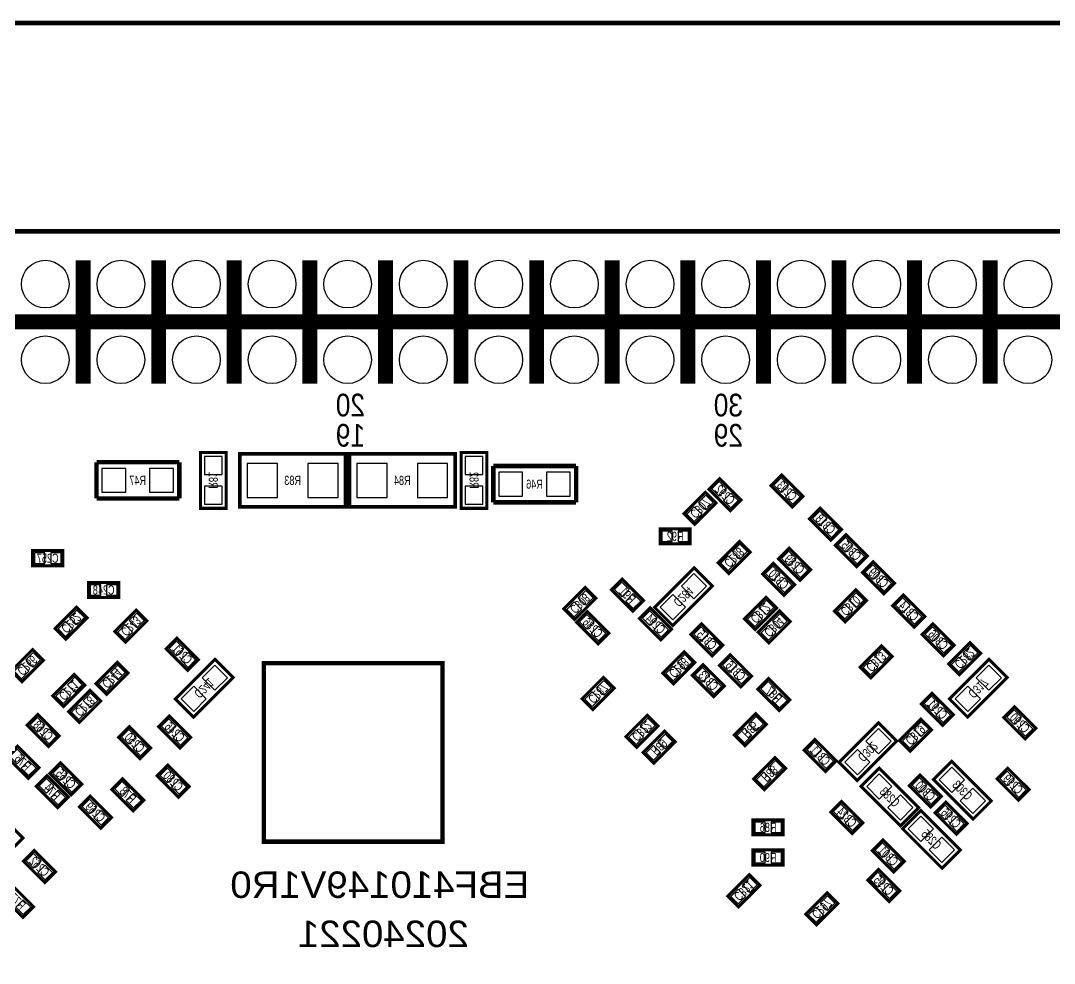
# Model space of a CAD drawing. Extents: x 0 to 125, y -7 to 87.
# Drawn here: x 20.32 to 55.06, y 55.4 to 87.08 of the extents above; entities that cross this region are included whole.
import ezdxf
from ezdxf.enums import TextEntityAlignment as Align

# ---------------------------------------------------------------- set-up
doc = ezdxf.new("R2010")
doc.units = 0
for name, color, linetype in [('BG_OUTLINE', 12, 'CONTINUOUS'), ('BG_SILKSCREEN_BOTTOM', 150, 'CONTINUOUS'), ('PG_SILKSCREEN_BOTTOM', 150, 'CONTINUOUS'), ('PIN_BOTTOM', 202, 'CONTINUOUS'), ('RD_SILKSCREEN_BOTTOM', 150, 'CONTINUOUS')]:
    doc.layers.add(name, color=color, linetype=linetype)

msp = doc.modelspace()

# ---------------------------------------------------------------- linework, layer by layer
at = {"layer": 'BG_OUTLINE', "const_width": 0.1524}
for points in [[(2.999994, 80.000094), (2.999994, 81.500091), (0, 81.500091), (0, 85.000084, -0.414214), (1.999996, 87.00008), (123.000008, 87.00008, -0.414214), (125.000004, 85.000084), (125.000004, 81.500091), (122.00001, 81.500091), (122.00001, 80.000094)], [(125.000004, 77.0001), (125.000004, 2.999994, -0.414214), (122.00001, 0), (2.999994, 0, -0.414214), (0, 2.999994), (0, 77.0001, -0.414214), (2.999994, 80.000094), (122.00001, 80.000094, -0.414214), (125.000004, 77.0001)]]:
    msp.add_lwpolyline(points, format="xyb", dxfattribs=at)
at = {"layer": 'BG_SILKSCREEN_BOTTOM', "const_width": 0.150012}
msp.add_lwpolyline([(28.496006, 59.484006), (34.495994, 59.484006), (34.495994, 65.483994), (28.496006, 65.483994), (28.496006, 59.484006)], dxfattribs=at)
at = {"layer": 'PG_SILKSCREEN_BOTTOM'}
for points, const_width in [([(22.421977, 74.882096), (22.421977, 79.022092)], 0.499999), ([(24.961977, 74.882096), (24.961977, 79.022092)], 0.499999), ([(27.501977, 74.882096), (27.501977, 79.022092)], 0.499999), ([(30.041977, 74.882096), (30.041977, 79.022092)], 0.499999), ([(32.581977, 74.882096), (32.581977, 79.022092)], 0.499999), ([(35.121977, 74.882096), (35.121977, 79.022092)], 0.499999), ([(37.661977, 74.882096), (37.661977, 79.022092)], 0.499999), ([(40.201977, 74.882096), (40.201977, 79.022092)], 0.499999), ([(42.741977, 74.882096), (42.741977, 79.022092)], 0.499999), ([(45.281977, 74.882096), (45.281977, 79.022092)], 0.499999), ([(47.821977, 74.882096), (47.821977, 79.022092)], 0.499999), ([(50.361977, 74.882096), (50.361977, 79.022092)], 0.499999), ([(52.901977, 74.882096), (52.901977, 79.022092)], 0.499999), ([(7.781976, 76.952094), (57.581978, 76.952094)], 0.499999), ([(27.2288, 70.6882), (27.2288, 72.5678), (26.3652, 72.5678), (26.3652, 70.6882), (27.2288, 70.6882)], 0.1016), ([(35.9918, 70.6882), (35.9918, 72.5678), (35.1282, 72.5678), (35.1282, 70.6882), (35.9918, 70.6882)], 0.1016), ([(25.654, 72.2376), (22.8727, 72.2376)], 0.1524), ([(22.8727, 72.2376), (22.8727, 71.0184)], 0.1524), ([(25.654, 71.0184), (25.654, 72.2376)], 0.1524), ([(27.686, 70.739), (31.242, 70.739), (31.242, 72.517), (27.686, 72.517), (27.686, 70.739)], 0.127), ([(31.369, 70.739), (34.925, 70.739), (34.925, 72.517), (31.369, 72.517), (31.369, 70.739)], 0.127), ([(38.989, 72.1106), (36.2077, 72.1106)], 0.1524), ([(36.2077, 72.1106), (36.2077, 70.8914)], 0.1524), ([(38.989, 70.8914), (38.989, 72.1106)], 0.1524), ([(44.172403, 70.60659), (43.45399, 71.325003), (43.813197, 71.68421), (44.53161, 70.965797), (44.172403, 70.60659)], 0.1016), ([(46.255203, 70.73359), (45.53679, 71.452003), (45.895997, 71.81121), (46.61441, 71.092797), (46.255203, 70.73359)], 0.1016), ([(42.61579, 70.508597), (43.334203, 71.22701), (43.69341, 70.867803), (42.974997, 70.14939), (42.61579, 70.508597)], 0.1016), ([(22.8727, 71.0184), (25.654, 71.0184)], 0.1524), ([(36.2077, 70.8914), (38.989, 70.8914)], 0.1524), ([(47.550603, 69.61599), (46.83219, 70.334403), (47.191397, 70.69361), (47.90981, 69.975197), (47.550603, 69.61599)], 0.1016), ([(42.8244, 69.4944), (41.8084, 69.4944), (41.8084, 70.0024), (42.8244, 70.0024), (42.8244, 69.4944)], 0.1016), ([(48.414203, 68.72699), (47.69579, 69.445403), (48.054997, 69.80461), (48.77341, 69.086197), (48.414203, 68.72699)], 0.1016), ([(43.75879, 68.857597), (44.477203, 69.57601), (44.83641, 69.216803), (44.117997, 68.49839), (43.75879, 68.857597)], 0.1016), ([(21.7424, 68.7578), (20.7264, 68.7578), (20.7264, 69.2658), (21.7424, 69.2658), (21.7424, 68.7578)], 0.1016), ([(46.509203, 68.26979), (45.79079, 68.988203), (46.149997, 69.34741), (46.86841, 68.628997), (46.509203, 68.26979)], 0.1016), ([(45.975803, 67.76179), (45.25739, 68.480203), (45.616597, 68.83941), (46.33501, 68.120997), (45.975803, 67.76179)], 0.1016), ([(49.328603, 67.81259), (48.61019, 68.531003), (48.969397, 68.89021), (49.68781, 68.171797), (49.328603, 67.81259)], 0.1016), ([(42.236593, 66.746526), (43.565674, 68.075607), (42.955007, 68.686274), (41.625926, 67.357193), (42.236593, 66.746526)], 0.1016), ([(22.606, 68.199), (23.622, 68.199), (23.622, 67.691), (22.606, 67.691), (22.606, 68.199)], 0.1016), ([(39.65481, 67.667403), (38.936397, 66.94899), (38.57719, 67.308197), (39.295603, 68.02661), (39.65481, 67.667403)], 0.1016), ([(40.895803, 67.22839), (40.17739, 67.946803), (40.536597, 68.30601), (41.25501, 67.587597), (40.895803, 67.22839)], 0.1016), ([(45.72541, 67.337203), (45.006997, 66.61879), (44.64779, 66.977997), (45.366203, 67.69641), (45.72541, 67.337203)], 0.1016), ([(47.67039, 67.231997), (48.388803, 67.95041), (48.74801, 67.591203), (48.029597, 66.87279), (47.67039, 67.231997)], 0.1016), ([(50.344603, 66.69499), (49.62619, 67.413403), (49.985397, 67.77261), (50.70381, 67.054197), (50.344603, 66.69499)], 0.1016), ([(21.48299, 66.647797), (22.201403, 67.36621), (22.56061, 67.007003), (21.842197, 66.28859), (21.48299, 66.647797)], 0.1016), ([(41.835603, 66.26319), (41.11719, 66.981603), (41.476397, 67.34081), (42.19481, 66.622397), (41.835603, 66.26319)], 0.1016), ([(23.48959, 66.546197), (24.208003, 67.26461), (24.56721, 66.905403), (23.848797, 66.18699), (23.48959, 66.546197)], 0.1016), ([(39.727403, 66.13619), (39.00899, 66.854603), (39.368197, 67.21381), (40.08661, 66.495397), (39.727403, 66.13619)], 0.1016), ([(46.18261, 66.880003), (45.464197, 66.16159), (45.10499, 66.520797), (45.823403, 67.23921), (46.18261, 66.880003)], 0.1016), ([(43.203597, 66.80741), (43.92201, 66.088997), (43.562803, 65.72979), (42.84439, 66.448203), (43.203597, 66.80741)], 0.1016), ([(51.335203, 65.72979), (50.61679, 66.448203), (50.975997, 66.80741), (51.69441, 66.088997), (51.335203, 65.72979)], 0.1016), ([(25.575997, 66.32481), (26.29441, 65.606397), (25.935203, 65.24719), (25.21679, 65.965603), (25.575997, 66.32481)], 0.1016), ([(21.08741, 65.584603), (20.368997, 64.86619), (20.00979, 65.225397), (20.728203, 65.94381), (21.08741, 65.584603)], 0.1016), ([(48.53399, 65.352397), (49.252403, 66.07081), (49.61161, 65.711603), (48.893197, 64.99319), (48.53399, 65.352397)], 0.1016), ([(52.58341, 65.813203), (51.864997, 65.09479), (51.50579, 65.453997), (52.224203, 66.17241), (52.58341, 65.813203)], 0.1016), ([(26.132993, 63.673126), (27.462074, 65.002207), (26.851407, 65.612874), (25.522326, 64.283793), (26.132993, 63.673126)], 0.1016), ([(41.90459, 65.149197), (42.623003, 65.86761), (42.98221, 65.508403), (42.263797, 64.78999), (41.90459, 65.149197)], 0.1016), ([(44.528003, 64.68839), (43.80959, 65.406803), (44.168797, 65.76601), (44.88721, 65.047597), (44.528003, 64.68839)], 0.1016), ([(52.861007, 65.612874), (51.531926, 64.283793), (52.142593, 63.673126), (53.471674, 65.002207), (52.861007, 65.612874)], 0.1016), ([(23.93221, 65.152803), (23.213797, 64.43439), (22.85459, 64.793597), (23.573003, 65.51201), (23.93221, 65.152803)], 0.1016), ([(43.613603, 64.35819), (42.89519, 65.076603), (43.254397, 65.43581), (43.97281, 64.717397), (43.613603, 64.35819)], 0.1016), ([(22.48441, 64.746403), (21.765997, 64.02799), (21.40679, 64.387197), (22.125203, 65.10561), (22.48441, 64.746403)], 0.1016), ([(39.18679, 64.285597), (39.905203, 65.00401), (40.26441, 64.644803), (39.545997, 63.92639), (39.18679, 64.285597)], 0.1016), ([(45.812634, 63.889357), (45.09422, 64.60777), (45.453427, 64.966977), (46.171841, 64.248563), (45.812634, 63.889357)], 0.1016), ([(21.94019, 63.853797), (22.658603, 64.57221), (23.01781, 64.213003), (22.299397, 63.49459), (21.94019, 63.853797)], 0.1016), ([(51.309803, 63.39299), (50.59139, 64.111403), (50.950597, 64.47061), (51.66901, 63.752197), (51.309803, 63.39299)], 0.1016), ([(53.719197, 64.01341), (54.43761, 63.294997), (54.078403, 62.93579), (53.35999, 63.654203), (53.719197, 64.01341)], 0.1016), ([(20.902397, 63.75941), (21.62081, 63.040997), (21.261603, 62.68179), (20.54319, 63.400203), (20.902397, 63.75941)], 0.1016), ([(25.681203, 62.63099), (24.96279, 63.349403), (25.321997, 63.70861), (26.04041, 62.990197), (25.681203, 62.63099)], 0.1016), ([(40.65999, 63.015597), (41.378403, 63.73401), (41.73761, 63.374803), (41.019197, 62.65639), (40.65999, 63.015597)], 0.1016), ([(44.303594, 63.068911), (45.022008, 63.787325), (45.381215, 63.428118), (44.662801, 62.709704), (44.303594, 63.068911)], 0.1016), ([(50.93241, 63.247803), (50.213997, 62.52939), (49.85479, 62.888597), (50.573203, 63.60701), (50.93241, 63.247803)], 0.1016), ([(23.975797, 63.35301), (24.69421, 62.634597), (24.335003, 62.27539), (23.61659, 62.993803), (23.975797, 63.35301)], 0.1016), ([(41.24419, 62.482197), (41.962603, 63.20061), (42.32181, 62.841403), (41.603397, 62.12299), (41.24419, 62.482197)], 0.1016), ([(49.152607, 63.479274), (47.823526, 62.150193), (48.434193, 61.539526), (49.763274, 62.868607), (49.152607, 63.479274)], 0.1016), ([(47.372803, 61.84359), (46.65439, 62.562003), (47.013597, 62.92121), (47.73201, 62.202797), (47.372803, 61.84359)], 0.1016), ([(20.218908, 62.692102), (20.937322, 61.973689), (20.578115, 61.614482), (19.859701, 62.332895), (20.218908, 62.692102)], 0.1016), ([(22.023603, 61.05619), (21.30519, 61.774603), (21.664397, 62.13381), (22.38281, 61.415397), (22.023603, 61.05619)], 0.1016), ([(46.03021, 61.952403), (45.311797, 61.23399), (44.95259, 61.593197), (45.671003, 62.31161), (46.03021, 61.952403)], 0.1016), ([(52.938274, 60.854793), (51.609193, 62.183874), (50.998526, 61.573207), (52.327607, 60.244126), (52.938274, 60.854793)], 0.1016), ([(25.271197, 62.05761), (25.98961, 61.339197), (25.630403, 60.97999), (24.91199, 61.698403), (25.271197, 62.05761)], 0.1016), ([(50.499874, 60.626193), (49.170793, 61.955274), (48.560126, 61.344607), (49.889207, 60.015526), (50.499874, 60.626193)], 0.1016), ([(53.490597, 61.95601), (54.20901, 61.237597), (53.849803, 60.87839), (53.13139, 61.596803), (53.490597, 61.95601)], 0.1016), ([(21.206714, 61.704271), (21.925128, 60.985857), (21.565921, 60.62665), (20.847507, 61.345064), (21.206714, 61.704271)], 0.1016), ([(23.747197, 61.60041), (24.46561, 60.881997), (24.106403, 60.52279), (23.38799, 61.241203), (23.747197, 61.60041)], 0.1016), ([(50.903403, 60.64979), (50.18499, 61.368203), (50.544197, 61.72741), (51.26261, 61.008997), (50.903403, 60.64979)], 0.1016), ([(22.654997, 61.01621), (23.37341, 60.297797), (23.014203, 59.93859), (22.29579, 60.657003), (22.654997, 61.01621)], 0.1016), ([(47.902597, 60.83841), (48.62101, 60.119997), (48.261803, 59.76079), (47.54339, 60.479203), (47.902597, 60.83841)], 0.1016), ([(51.407797, 60.81301), (52.12621, 60.094597), (51.767003, 59.73539), (51.04859, 60.453803), (51.407797, 60.81301)], 0.1016), ([(49.957126, 59.922207), (51.286207, 58.593126), (51.896874, 59.203793), (50.567793, 60.532874), (49.957126, 59.922207)], 0.1016), ([(20.042403, 59.25279), (19.32399, 59.971203), (19.683197, 60.33041), (20.40161, 59.611997), (20.042403, 59.25279)], 0.1016), ([(45.9486, 59.713673), (44.9326, 59.713673), (44.9326, 60.221673), (45.9486, 60.221673), (45.9486, 59.713673)], 0.1016), ([(49.299597, 59.54301), (50.01801, 58.824597), (49.658803, 58.46539), (48.94039, 59.183803), (49.299597, 59.54301)], 0.1016), ([(21.134603, 58.10979), (20.41619, 58.828203), (20.775397, 59.18741), (21.49381, 58.468997), (21.134603, 58.10979)], 0.1016), ([(45.9486, 58.6994), (44.9326, 58.6994), (44.9326, 59.2074), (45.9486, 59.2074), (45.9486, 58.6994)], 0.1016), ([(44.08899, 57.656197), (44.807403, 58.37461), (45.16661, 58.015403), (44.448197, 57.29699), (44.08899, 57.656197)], 0.1016), ([(49.506403, 57.47479), (48.78799, 58.193203), (49.147197, 58.55241), (49.86561, 57.833997), (49.506403, 57.47479)], 0.1016), ([(20.398003, 56.94139), (19.67959, 57.659803), (20.038797, 58.01901), (20.75721, 57.300597), (20.398003, 56.94139)], 0.1016), ([(46.70519, 57.046597), (47.423603, 57.76501), (47.78281, 57.405803), (47.064397, 56.68739), (46.70519, 57.046597)], 0.1016)]:
    msp.add_lwpolyline(points, dxfattribs=dict(at, const_width=const_width))
at = {"layer": 'PIN_BOTTOM'}
for points in [[(26.497305, 71.828177), (27.096695, 71.828177), (27.096695, 72.427567), (26.497305, 72.427567)], [(35.260305, 71.828177), (35.859695, 71.828177), (35.859695, 72.427567), (35.260305, 72.427567)], [(23.05685, 72.02805), (23.05685, 71.22795), (23.85695, 71.22795), (23.85695, 72.02805)], [(24.65705, 72.02805), (24.65705, 71.22795), (25.45715, 71.22795), (25.45715, 72.02805)], [(27.94, 72.1995), (27.94, 71.0565), (28.956, 71.0565), (28.956, 72.1995)], [(29.972, 72.1995), (29.972, 71.0565), (30.988, 71.0565), (30.988, 72.1995)], [(31.623, 72.1995), (31.623, 71.0565), (32.639, 71.0565), (32.639, 72.1995)], [(33.655, 72.1995), (33.655, 71.0565), (34.671, 71.0565), (34.671, 72.1995)], [(36.39185, 71.90105), (36.39185, 71.10095), (37.19195, 71.10095), (37.19195, 71.90105)], [(37.99205, 71.90105), (37.99205, 71.10095), (38.79215, 71.10095), (38.79215, 71.90105)], [(43.798287, 71.092417), (44.045783, 71.339913), (43.798287, 71.587409), (43.550791, 71.339913)], [(45.881087, 71.219417), (46.128583, 71.466913), (45.881087, 71.714409), (45.633591, 71.466913)], [(26.497305, 70.828433), (27.096695, 70.828433), (27.096695, 71.427823), (26.497305, 71.427823)], [(35.260305, 70.828433), (35.859695, 70.828433), (35.859695, 71.427823), (35.260305, 71.427823)], [(46.270113, 70.830391), (46.517609, 71.077887), (46.270113, 71.325383), (46.022617, 71.077887)], [(43.101617, 70.882713), (43.349113, 70.635217), (43.596609, 70.882713), (43.349113, 71.130209)], [(44.187313, 70.703391), (44.434809, 70.950887), (44.187313, 71.198383), (43.939817, 70.950887)], [(42.712591, 70.493687), (42.960087, 70.246191), (43.207583, 70.493687), (42.960087, 70.741183)], [(47.176487, 70.101817), (47.423983, 70.349313), (47.176487, 70.596809), (46.928991, 70.349313)], [(47.565513, 69.712791), (47.813009, 69.960287), (47.565513, 70.207783), (47.318017, 69.960287)], [(42.216324, 69.573394), (42.216324, 69.923406), (41.866312, 69.923406), (41.866312, 69.573394)], [(42.766488, 69.573394), (42.766488, 69.923406), (42.416476, 69.923406), (42.416476, 69.573394)], [(44.244617, 69.231713), (44.492113, 68.984217), (44.739609, 69.231713), (44.492113, 69.479209)], [(48.040087, 69.212817), (48.287583, 69.460313), (48.040087, 69.707809), (47.792591, 69.460313)], [(21.134324, 68.836794), (21.134324, 69.186806), (20.784312, 69.186806), (20.784312, 68.836794)], [(21.684488, 68.836794), (21.684488, 69.186806), (21.334476, 69.186806), (21.334476, 68.836794)], [(46.135087, 68.755617), (46.382583, 69.003113), (46.135087, 69.250609), (45.887591, 69.003113)], [(48.429113, 68.823791), (48.676609, 69.071287), (48.429113, 69.318783), (48.181617, 69.071287)], [(43.855591, 68.842687), (44.103087, 68.595191), (44.350583, 68.842687), (44.103087, 69.090183)], [(46.524113, 68.366591), (46.771609, 68.614087), (46.524113, 68.861583), (46.276617, 68.614087)], [(48.954487, 68.298417), (49.201983, 68.545913), (48.954487, 68.793409), (48.706991, 68.545913)], [(42.525434, 68.069866), (42.949266, 67.646034), (43.373099, 68.069866), (42.949266, 68.493699)], [(45.601687, 68.247617), (45.849183, 68.495113), (45.601687, 68.742609), (45.354191, 68.495113)], [(22.663912, 68.120006), (22.663912, 67.769994), (23.013924, 67.769994), (23.013924, 68.120006)], [(23.214076, 68.120006), (23.214076, 67.769994), (23.564088, 67.769994), (23.564088, 68.120006)], [(40.521687, 67.714217), (40.769183, 67.961713), (40.521687, 68.209209), (40.274191, 67.961713)], [(45.990713, 67.858591), (46.238209, 68.106087), (45.990713, 68.353583), (45.743217, 68.106087)], [(49.343513, 67.909391), (49.591009, 68.156887), (49.343513, 68.404383), (49.096017, 68.156887)], [(39.558009, 67.682313), (39.310513, 67.929809), (39.063017, 67.682313), (39.310513, 67.434817)], [(40.910713, 67.325191), (41.158209, 67.572687), (40.910713, 67.820183), (40.663217, 67.572687)], [(41.818501, 67.362934), (42.242334, 66.939101), (42.666166, 67.362934), (42.242334, 67.786766)], [(48.156217, 67.606113), (48.403713, 67.358617), (48.651209, 67.606113), (48.403713, 67.853609)], [(39.168983, 67.293287), (38.921487, 67.540783), (38.673991, 67.293287), (38.921487, 67.045791)], [(45.628609, 67.352113), (45.381113, 67.599609), (45.133617, 67.352113), (45.381113, 67.104617)], [(47.767191, 67.217087), (48.014687, 66.969591), (48.262183, 67.217087), (48.014687, 67.464583)], [(49.970487, 67.180817), (50.217983, 67.428313), (49.970487, 67.675809), (49.722991, 67.428313)], [(21.968817, 67.021913), (22.216313, 66.774417), (22.463809, 67.021913), (22.216313, 67.269409)], [(23.975417, 66.920313), (24.222913, 66.672817), (24.470409, 66.920313), (24.222913, 67.167809)], [(39.353287, 66.622017), (39.600783, 66.869513), (39.353287, 67.117009), (39.105791, 66.869513)], [(41.461487, 66.749017), (41.708983, 66.996513), (41.461487, 67.244009), (41.213991, 66.996513)], [(45.239583, 66.963087), (44.992087, 67.210583), (44.744591, 66.963087), (44.992087, 66.715591)], [(46.085809, 66.894913), (45.838313, 67.142409), (45.590817, 66.894913), (45.838313, 66.647417)], [(50.359513, 66.791791), (50.607009, 67.039287), (50.359513, 67.286783), (50.112017, 67.039287)], [(21.579791, 66.632887), (21.827287, 66.385391), (22.074783, 66.632887), (21.827287, 66.880383)], [(23.586391, 66.531287), (23.833887, 66.283791), (24.081383, 66.531287), (23.833887, 66.778783)], [(39.742313, 66.232991), (39.989809, 66.480487), (39.742313, 66.727983), (39.494817, 66.480487)], [(41.850513, 66.359991), (42.098009, 66.607487), (41.850513, 66.854983), (41.603017, 66.607487)], [(43.188687, 66.710609), (42.941191, 66.463113), (43.188687, 66.215617), (43.436183, 66.463113)], [(45.696783, 66.505887), (45.449287, 66.753383), (45.201791, 66.505887), (45.449287, 66.258391)], [(50.961087, 66.215617), (51.208583, 66.463113), (50.961087, 66.710609), (50.713591, 66.463113)], [(25.561087, 66.228009), (25.313591, 65.980513), (25.561087, 65.733017), (25.808583, 65.980513)], [(43.577713, 66.321583), (43.330217, 66.074087), (43.577713, 65.826591), (43.825209, 66.074087)], [(51.350113, 65.826591), (51.597609, 66.074087), (51.350113, 66.321583), (51.102617, 66.074087)], [(52.486609, 65.828113), (52.239113, 66.075609), (51.991617, 65.828113), (52.239113, 65.580617)], [(20.990609, 65.599513), (20.743113, 65.847009), (20.495617, 65.599513), (20.743113, 65.352017)], [(25.950113, 65.838983), (25.702617, 65.591487), (25.950113, 65.343991), (26.197609, 65.591487)], [(42.390417, 65.523313), (42.637913, 65.275817), (42.885409, 65.523313), (42.637913, 65.770809)], [(44.153887, 65.174217), (44.401383, 65.421713), (44.153887, 65.669209), (43.906391, 65.421713)], [(49.019817, 65.726513), (49.267313, 65.479017), (49.514809, 65.726513), (49.267313, 65.974009)], [(52.097583, 65.439087), (51.850087, 65.686583), (51.602591, 65.439087), (51.850087, 65.191591)], [(20.601583, 65.210487), (20.354087, 65.457983), (20.106591, 65.210487), (20.354087, 64.962991)], [(23.835409, 65.167713), (23.587913, 65.415209), (23.340417, 65.167713), (23.587913, 64.920217)], [(26.421834, 64.996466), (26.845666, 64.572634), (27.269499, 64.996466), (26.845666, 65.420299)], [(42.001391, 65.134287), (42.248887, 64.886791), (42.496383, 65.134287), (42.248887, 65.381783)], [(43.239487, 64.844017), (43.486983, 65.091513), (43.239487, 65.339009), (42.991991, 65.091513)], [(48.630791, 65.337487), (48.878287, 65.089991), (49.125783, 65.337487), (48.878287, 65.584983)], [(53.279099, 64.996466), (52.855266, 65.420299), (52.431434, 64.996466), (52.855266, 64.572634)], [(22.387609, 64.761313), (22.140113, 65.008809), (21.892617, 64.761313), (22.140113, 64.513817)], [(23.446383, 64.778687), (23.198887, 65.026183), (22.951391, 64.778687), (23.198887, 64.531191)], [(44.542913, 64.785191), (44.790409, 65.032687), (44.542913, 65.280183), (44.295417, 65.032687)], [(21.998583, 64.372287), (21.751087, 64.619783), (21.503591, 64.372287), (21.751087, 64.124791)], [(25.714901, 64.289534), (26.138734, 63.865701), (26.562566, 64.289534), (26.138734, 64.713366)], [(39.672617, 64.659713), (39.920113, 64.412217), (40.167609, 64.659713), (39.920113, 64.907209)], [(43.628513, 64.454991), (43.876009, 64.702487), (43.628513, 64.949983), (43.381017, 64.702487)], [(45.438517, 64.375184), (45.686013, 64.62268), (45.438517, 64.870176), (45.191021, 64.62268)], [(52.572166, 64.289534), (52.148334, 64.713366), (51.724501, 64.289534), (52.148334, 63.865701)], [(22.426017, 64.227913), (22.673513, 63.980417), (22.921009, 64.227913), (22.673513, 64.475409)], [(39.283591, 64.270687), (39.531087, 64.023191), (39.778583, 64.270687), (39.531087, 64.518183)], [(45.827544, 63.986158), (46.075039, 64.233654), (45.827544, 64.481149), (45.580048, 64.233654)], [(50.935687, 63.878817), (51.183183, 64.126313), (50.935687, 64.373809), (50.688191, 64.126313)], [(22.036991, 63.838887), (22.284487, 63.591391), (22.531983, 63.838887), (22.284487, 64.086383)], [(51.324713, 63.489791), (51.572209, 63.737287), (51.324713, 63.984783), (51.077217, 63.737287)], [(53.704287, 63.916609), (53.456791, 63.669113), (53.704287, 63.421617), (53.951783, 63.669113)], [(20.887487, 63.662609), (20.639991, 63.415113), (20.887487, 63.167617), (21.134983, 63.415113)], [(25.307087, 63.116817), (25.554583, 63.364313), (25.307087, 63.611809), (25.059591, 63.364313)], [(41.145817, 63.389713), (41.393313, 63.142217), (41.640809, 63.389713), (41.393313, 63.637209)], [(44.789422, 63.443028), (45.036918, 63.195532), (45.284414, 63.443028), (45.036918, 63.690524)], [(21.276513, 63.273583), (21.029017, 63.026087), (21.276513, 62.778591), (21.524009, 63.026087)], [(23.960887, 63.256209), (23.713391, 63.008713), (23.960887, 62.761217), (24.208383, 63.008713)], [(25.696113, 62.727791), (25.943609, 62.975287), (25.696113, 63.222783), (25.448617, 62.975287)], [(40.756791, 63.000687), (41.004287, 62.753191), (41.251783, 63.000687), (41.004287, 63.248183)], [(44.400396, 63.054001), (44.647891, 62.806506), (44.895387, 63.054001), (44.647891, 63.301497)], [(49.570699, 62.862866), (49.146866, 63.286699), (48.723034, 62.862866), (49.146866, 62.439034)], [(50.835609, 63.262713), (50.588113, 63.510209), (50.340617, 63.262713), (50.588113, 63.015217)], [(54.093313, 63.527583), (53.845817, 63.280087), (54.093313, 63.032591), (54.340809, 63.280087)], [(24.349913, 62.867183), (24.102417, 62.619687), (24.349913, 62.372191), (24.597409, 62.619687)], [(41.730017, 62.856313), (41.977513, 62.608817), (42.225009, 62.856313), (41.977513, 63.103809)], [(50.446583, 62.873687), (50.199087, 63.121183), (49.951591, 62.873687), (50.199087, 62.626191)], [(20.203998, 62.595301), (19.956502, 62.347805), (20.203998, 62.100309), (20.451494, 62.347805)], [(41.340991, 62.467287), (41.588487, 62.219791), (41.835983, 62.467287), (41.588487, 62.714783)], [(46.998687, 62.329417), (47.246183, 62.576913), (46.998687, 62.824409), (46.751191, 62.576913)], [(48.863766, 62.155934), (48.439934, 62.579766), (48.016101, 62.155934), (48.439934, 61.732101)], [(20.593025, 62.206275), (20.345529, 61.958779), (20.593025, 61.711283), (20.84052, 61.958779)], [(45.933409, 61.967313), (45.685913, 62.214809), (45.438417, 61.967313), (45.685913, 61.719817)], [(47.387713, 61.940391), (47.635209, 62.187887), (47.387713, 62.435383), (47.140217, 62.187887)], [(21.649487, 61.542017), (21.896983, 61.789513), (21.649487, 62.037009), (21.401991, 61.789513)], [(25.256287, 61.960809), (25.008791, 61.713313), (25.256287, 61.465817), (25.503783, 61.713313)], [(45.544383, 61.578287), (45.296887, 61.825783), (45.049391, 61.578287), (45.296887, 61.330791)], [(51.614934, 61.143634), (52.038766, 61.567466), (51.614934, 61.991299), (51.191101, 61.567466)], [(53.475687, 61.859209), (53.228191, 61.611713), (53.475687, 61.364217), (53.723183, 61.611713)], [(21.191804, 61.60747), (20.944308, 61.359974), (21.191804, 61.112478), (21.4393, 61.359974)], [(22.038513, 61.152991), (22.286009, 61.400487), (22.038513, 61.647983), (21.791017, 61.400487)], [(23.732287, 61.503609), (23.484791, 61.256113), (23.732287, 61.008617), (23.979783, 61.256113)], [(25.645313, 61.571783), (25.397817, 61.324287), (25.645313, 61.076791), (25.892809, 61.324287)], [(49.176534, 60.915034), (49.600366, 61.338866), (49.176534, 61.762699), (48.752701, 61.338866)], [(50.529287, 61.135617), (50.776783, 61.383113), (50.529287, 61.630609), (50.281791, 61.383113)], [(21.580831, 61.218443), (21.333335, 60.970947), (21.580831, 60.723452), (21.828326, 60.970947)], [(50.918313, 60.746591), (51.165809, 60.994087), (50.918313, 61.241583), (50.670817, 60.994087)], [(52.321866, 60.436701), (52.745699, 60.860534), (52.321866, 61.284366), (51.898034, 60.860534)], [(53.864713, 61.470183), (53.617217, 61.222687), (53.864713, 60.975191), (54.112209, 61.222687)], [(22.640087, 60.919409), (22.392591, 60.671913), (22.640087, 60.424417), (22.887583, 60.671913)], [(24.121313, 61.114583), (23.873817, 60.867087), (24.121313, 60.619591), (24.368809, 60.867087)], [(49.883466, 60.208101), (50.307299, 60.631934), (49.883466, 61.055766), (49.459634, 60.631934)], [(23.029113, 60.530383), (22.781617, 60.282887), (23.029113, 60.035391), (23.276609, 60.282887)], [(47.887687, 60.741609), (47.640191, 60.494113), (47.887687, 60.246617), (48.135183, 60.494113)], [(51.392887, 60.716209), (51.145391, 60.468713), (51.392887, 60.221217), (51.640383, 60.468713)], [(45.340524, 59.792667), (45.340524, 60.142679), (44.990512, 60.142679), (44.990512, 59.792667)], [(45.890688, 59.792667), (45.890688, 60.142679), (45.540676, 60.142679), (45.540676, 59.792667)], [(48.276713, 60.352583), (48.029217, 60.105087), (48.276713, 59.857591), (48.524209, 60.105087)], [(50.573534, 60.340299), (50.149701, 59.916466), (50.573534, 59.492634), (50.997366, 59.916466)], [(51.781913, 60.327183), (51.534417, 60.079687), (51.781913, 59.832191), (52.029409, 60.079687)], [(49.284687, 59.446209), (49.037191, 59.198713), (49.284687, 58.951217), (49.532183, 59.198713)], [(51.280466, 59.633366), (50.856634, 59.209534), (51.280466, 58.785701), (51.704299, 59.209534)], [(20.760487, 58.595617), (21.007983, 58.843113), (20.760487, 59.090609), (20.512991, 58.843113)], [(45.340524, 58.778394), (45.340524, 59.128406), (44.990512, 59.128406), (44.990512, 58.778394)], [(45.890688, 58.778394), (45.890688, 59.128406), (45.540676, 59.128406), (45.540676, 58.778394)], [(49.673713, 59.057183), (49.426217, 58.809687), (49.673713, 58.562191), (49.921209, 58.809687)], [(21.149513, 58.206591), (21.397009, 58.454087), (21.149513, 58.701583), (20.902017, 58.454087)], [(49.132287, 57.960617), (49.379783, 58.208113), (49.132287, 58.455609), (48.884791, 58.208113)], [(44.574817, 58.030313), (44.822313, 57.782817), (45.069809, 58.030313), (44.822313, 58.277809)], [(49.521313, 57.571591), (49.768809, 57.819087), (49.521313, 58.066583), (49.273817, 57.819087)], [(44.185791, 57.641287), (44.433287, 57.393791), (44.680783, 57.641287), (44.433287, 57.888783)], [(47.191017, 57.420713), (47.438513, 57.173217), (47.686009, 57.420713), (47.438513, 57.668209)], [(20.412913, 57.038191), (20.660409, 57.285687), (20.412913, 57.533183), (20.165417, 57.285687)], [(46.801991, 57.031687), (47.049487, 56.784191), (47.296983, 57.031687), (47.049487, 57.279183)]]:
    msp.add_lwpolyline(points, close=True, dxfattribs=at)
for centre in [(21.151977, 78.222094), (23.691977, 78.222094), (26.231977, 78.222094), (28.771977, 78.222094), (31.311977, 78.222094), (33.851977, 78.222094), (36.391977, 78.222094), (38.931977, 78.222094), (41.471977, 78.222094), (44.011977, 78.222094), (46.551977, 78.222094), (49.091977, 78.222094), (51.631977, 78.222094), (54.171977, 78.222094), (21.151977, 75.682094), (23.691977, 75.682094), (26.231977, 75.682094), (28.771977, 75.682094), (31.311977, 75.682094), (33.851977, 75.682094), (36.391977, 75.682094), (38.931977, 75.682094), (41.471977, 75.682094), (44.011977, 75.682094), (46.551977, 75.682094), (49.091977, 75.682094), (51.631977, 75.682094), (54.171977, 75.682094)]:
    msp.add_circle(centre, 0.8001, dxfattribs=at)

# ---------------------------------------------------------------- texts
at = {"layer": 'BG_SILKSCREEN_BOTTOM', "text_generation_flag": 2}
for s, height, width, p in [('20', 0.762, 0.866667, (31.896177, 73.777094)), ('30', 0.762, 0.866667, (44.596177, 73.777094)), ('19', 0.762, 0.866667, (31.896177, 72.761094)), ('29', 0.762, 0.866667, (44.596177, 72.761094)), ('EBF410149V1R0', 0.889, 1.085714, (37.4142, 57.5945)), ('20240221', 0.889, 1.085714, (35.3822, 55.9435))]:
    msp.add_text(s, height=height, dxfattribs=dict(at, width=width)).set_placement(p)
at = {"layer": 'RD_SILKSCREEN_BOTTOM', "text_generation_flag": 2, "width": 0.75}
for s, p in [('R47', (24.257, 71.4756)), ('R83', (29.464, 71.4756)), ('R84', (33.147, 71.4756)), ('R46', (37.592, 71.3486)), ('R92', (42.3164, 69.596)), ('C257', (21.2344, 68.8594)), ('C248', (23.114, 67.7926)), ('R86', (45.4406, 59.815273)), ('R90', (45.4406, 58.801))]:
    msp.add_text(s, height=0.3048, dxfattribs=at).set_placement(p, align=Align.CENTER)
for s, rotation, p in [('R81', 270, (26.6446, 71.628356)), ('R82', 270, (35.4076, 71.628356)), ('C293', 315, (45.967548, 71.164933)), ('C292', 315, (43.884748, 71.037933)), ('C307', 225, (43.047056, 70.796175)), ('C318', 315, (47.262948, 70.047333)), ('C305', 315, (48.126548, 69.158333)), ('C288', 225, (44.190056, 69.145175)), ('C289', 315, (46.221548, 68.701133)), ('C320', 315, (45.688148, 68.193133)), ('C309', 315, (49.040948, 68.243933)), ('C308', 225, (39.008456, 67.595775)), ('R91', 315, (40.608148, 67.659733)), ('C284', 225, (42.488256, 67.824375)), ('C310', 225, (48.101656, 67.519575)), ('C312', 225, (45.079056, 67.265575)), ('C314', 315, (50.056948, 67.126333)), ('C252', 225, (21.914256, 66.935375)), ('C243', 225, (23.920856, 66.833775)), ('C294', 315, (41.547948, 66.694533)), ('C304', 225, (45.536256, 66.808375)), ('C286', 315, (39.439748, 66.567533)), ('C315', 315, (43.275148, 66.161133)), ('C306', 315, (51.047548, 66.161133)), ('C261', 315, (25.647548, 65.678533)), ('C266', 225, (20.441056, 65.512975)), ('C298', 225, (42.335856, 65.436775)), ('C313', 225, (48.965256, 65.639975)), ('C282', 225, (51.937056, 65.741575)), ('C244', 225, (23.285856, 65.081175)), ('C316', 315, (44.240348, 65.119733)), ('C241', 225, (26.384656, 64.750975)), ('C323', 315, (43.325948, 64.789533)), ('C271', 225, (21.838056, 64.674775)), ('C287', 225, (39.618056, 64.573175)), ('R87', 315, (45.524979, 64.320699)), ('C317', 225, (52.394256, 64.750975)), ('C278', 225, (22.371456, 64.141375)), ('C291', 315, (51.022148, 63.824333)), ('C290', 315, (53.790748, 63.367133)), ('C268', 315, (20.973948, 63.113133)), ('C246', 315, (25.393548, 63.062333)), ('C322', 225, (41.091256, 63.303175)), ('R85', 225, (44.734861, 63.35649)), ('C319', 225, (50.286056, 63.176175)), ('C250', 315, (24.047348, 62.706733)), ('R89', 225, (41.675456, 62.769775)), ('C311', 315, (47.085148, 62.274933)), ('C302', 225, (48.685856, 62.617375)), ('R76', 315, (20.29046, 62.045825)), ('C265', 315, (21.735948, 61.487533)), ('C280', 315, (25.342748, 61.411333)), ('R88', 225, (45.383856, 61.880775)), ('C300', 315, (50.615748, 61.081133)), ('C303', 315, (51.860348, 61.106533)), ('C299', 315, (53.562148, 61.309733)), ('R74', 315, (21.278266, 61.057993)), ('R78', 315, (23.818748, 60.954133)), ('C283', 315, (49.421948, 60.877933)), ('C269', 315, (22.726548, 60.369933)), ('C324', 315, (47.974148, 60.192133)), ('C296', 315, (51.479348, 60.166733)), ('C285', 315, (50.818948, 59.455533)), ('C301', 315, (49.371148, 58.896733)), ('C262', 315, (20.846948, 58.541133)), ('C295', 315, (49.218748, 57.906133)), ('C321', 225, (44.520256, 57.943775)), ('R77', 315, (20.110348, 57.372733)), ('C297', 225, (47.136456, 57.334175))]:
    msp.add_text(s, height=0.3048, rotation=rotation, dxfattribs=at).set_placement(p, align=Align.CENTER)

doc.saveas('drawing.dxf')
